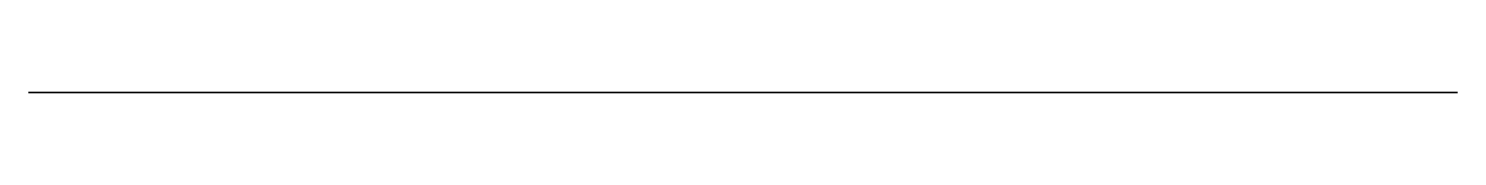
# Model space of a CAD drawing. Header units: millimetres. Extents: x 0 to 50, y 0 to 0.
import ezdxf

# ---------------------------------------------------------------- set-up
doc = ezdxf.new("R2010")
doc.units = ezdxf.units.MM
for name, color, linetype in [('BLOCK', 7, 'Continuous'), ('ISLAND', 1, 'Continuous'), ('LID', 8, 'Continuous'), ('NOTE', 2, 'Continuous')]:
    doc.layers.add(name, color=color, linetype=linetype)

msp = doc.modelspace()

# ---------------------------------------------------------------- linework, layer by layer
at = {"layer": 'BLOCK', "extrusion": (0, -1, 0)}
msp.add_lwpolyline([(0, 1.77), (50, 1.77), (50, -1.77), (0, -1.77)], close=True, dxfattribs=at)
at = {"layer": 'ISLAND', "extrusion": (0, -1, 0)}
for points in [[(4.36, 0), (2.579, -0.477), (0.799, 0), (2.579, 0.477)], [(5.919, -0.374), (5.93, -0.396), (5.941, -0.418), (5.952, -0.44), (5.963, -0.462), (5.972, -0.485), (5.978, -0.509), (5.979, -0.534), (5.975, -0.559), (5.967, -0.584), (5.955, -0.609), (5.945, -0.632), (5.937, -0.654), (5.936, -0.677), (5.942, -0.7), (5.953, -0.725), (5.967, -0.752), (5.98, -0.781), (5.989, -0.81), (5.992, -0.838), (5.986, -0.864), (5.972, -0.886), (5.952, -0.905), (5.925, -0.92), (5.897, -0.932), (5.868, -0.942), (5.841, -0.952), (5.819, -0.963), (5.802, -0.978), (5.79, -0.997), (5.782, -1.021), (5.776, -1.049), (5.77, -1.079), (5.763, -1.109), (5.752, -1.137), (5.736, -1.16), (5.716, -1.177), (5.691, -1.187), (5.663, -1.189), (5.633, -1.184), (5.603, -1.176), (5.574, -1.165), (5.548, -1.157), (5.523, -1.152), (5.5, -1.153), (5.479, -1.16), (5.458, -1.174), (5.436, -1.192), (5.414, -1.212), (5.389, -1.231), (5.363, -1.247), (5.336, -1.255), (5.31, -1.256), (5.284, -1.248), (5.261, -1.232), (5.241, -1.21), (5.222, -1.185), (5.204, -1.16), (5.184, -1.138), (5.164, -1.122), (5.141, -1.112), (5.117, -1.109), (5.091, -1.113), (5.063, -1.123), (5.035, -1.135), (5.006, -1.147), (4.978, -1.156), (4.952, -1.161), (4.928, -1.158), (4.905, -1.148), (4.885, -1.131), (4.865, -1.109), (4.847, -1.085), (4.828, -1.06), (4.809, -1.038), (4.789, -1.021), (4.766, -1.011), (4.742, -1.009), (4.715, -1.013), (4.688, -1.022), (4.659, -1.034), (4.631, -1.047), (4.603, -1.056), (4.577, -1.06), (4.553, -1.058), (4.53, -1.048), (4.51, -1.031), (4.49, -1.009), (4.472, -0.984), (4.453, -0.959), (4.434, -0.937), (4.413, -0.921), (4.391, -0.911), (4.367, -0.908), (4.34, -0.912), (4.313, -0.922), (4.284, -0.934), (4.256, -0.946), (4.228, -0.955), (4.202, -0.96), (4.178, -0.957), (4.155, -0.947), (4.135, -0.93), (4.115, -0.908), (4.097, -0.884), (4.078, -0.859), (4.059, -0.837), (4.038, -0.82), (4.016, -0.81), (3.992, -0.808), (3.965, -0.812), (3.938, -0.821), (3.909, -0.833), (3.881, -0.846), (3.853, -0.855), (3.827, -0.859), (3.803, -0.857), (3.78, -0.847), (3.759, -0.83), (3.74, -0.808), (3.722, -0.783), (3.703, -0.758), (3.684, -0.736), (3.663, -0.72), (3.641, -0.71), (3.616, -0.707), (3.59, -0.711), (3.563, -0.721), (3.534, -0.733), (3.506, -0.745), (3.478, -0.753), (3.453, -0.755), (3.429, -0.748), (3.408, -0.736), (3.387, -0.719), (3.367, -0.7), (3.347, -0.683), (3.325, -0.669), (3.303, -0.659), (3.279, -0.653), (3.255, -0.65), (3.23, -0.647), (3.206, -0.643), (3.183, -0.638), (3.159, -0.632), (5.021, -0.134)], [(3.159, 0.632), (3.183, 0.638), (3.206, 0.643), (3.23, 0.647), (3.255, 0.65), (3.279, 0.653), (3.303, 0.659), (3.325, 0.669), (3.347, 0.683), (3.367, 0.7), (3.387, 0.719), (3.408, 0.736), (3.429, 0.748), (3.453, 0.755), (3.478, 0.753), (3.506, 0.745), (3.534, 0.733), (3.563, 0.721), (3.59, 0.711), (3.616, 0.707), (3.641, 0.71), (3.663, 0.72), (3.684, 0.736), (3.703, 0.758), (3.722, 0.783), (3.74, 0.808), (3.759, 0.83), (3.78, 0.847), (3.803, 0.857), (3.827, 0.859), (3.853, 0.855), (3.881, 0.846), (3.909, 0.833), (3.938, 0.821), (3.965, 0.812), (3.992, 0.808), (4.016, 0.81), (4.038, 0.82), (4.059, 0.837), (4.078, 0.859), (4.097, 0.884), (4.115, 0.908), (4.135, 0.93), (4.155, 0.947), (4.178, 0.957), (4.202, 0.96), (4.228, 0.955), (4.256, 0.946), (4.284, 0.934), (4.313, 0.922), (4.34, 0.912), (4.367, 0.908), (4.391, 0.911), (4.413, 0.921), (4.434, 0.937), (4.453, 0.959), (4.472, 0.984), (4.49, 1.009), (4.51, 1.031), (4.53, 1.048), (4.553, 1.058), (4.577, 1.06), (4.603, 1.056), (4.631, 1.047), (4.659, 1.034), (4.688, 1.022), (4.715, 1.013), (4.742, 1.009), (4.766, 1.011), (4.789, 1.021), (4.809, 1.038), (4.828, 1.06), (4.847, 1.085), (4.865, 1.109), (4.885, 1.131), (4.905, 1.148), (4.928, 1.158), (4.952, 1.161), (4.978, 1.156), (5.006, 1.147), (5.035, 1.135), (5.063, 1.123), (5.091, 1.113), (5.117, 1.109), (5.141, 1.112), (5.164, 1.122), (5.184, 1.138), (5.204, 1.16), (5.222, 1.185), (5.241, 1.21), (5.261, 1.232), (5.284, 1.248), (5.31, 1.256), (5.336, 1.255), (5.363, 1.247), (5.389, 1.231), (5.414, 1.212), (5.436, 1.192), (5.458, 1.174), (5.479, 1.16), (5.5, 1.153), (5.523, 1.152), (5.548, 1.157), (5.574, 1.165), (5.603, 1.176), (5.633, 1.184), (5.663, 1.189), (5.691, 1.187), (5.716, 1.177), (5.736, 1.16), (5.752, 1.137), (5.763, 1.109), (5.77, 1.079), (5.776, 1.049), (5.782, 1.021), (5.79, 0.997), (5.802, 0.978), (5.819, 0.963), (5.841, 0.952), (5.868, 0.942), (5.897, 0.932), (5.925, 0.92), (5.952, 0.905), (5.972, 0.886), (5.986, 0.864), (5.992, 0.838), (5.989, 0.81), (5.98, 0.781), (5.967, 0.752), (5.953, 0.725), (5.942, 0.7), (5.936, 0.677), (5.937, 0.654), (5.945, 0.632), (5.955, 0.609), (5.967, 0.584), (5.975, 0.559), (5.979, 0.534), (5.978, 0.509), (5.972, 0.485), (5.963, 0.462), (5.952, 0.44), (5.941, 0.418), (5.93, 0.396), (5.919, 0.374), (5.021, 0.134)], [(9.08, 0), (7.299, -0.477), (5.519, 0), (7.299, 0.477)], [(10.639, -0.374), (10.65, -0.396), (10.661, -0.418), (10.672, -0.44), (10.683, -0.462), (10.692, -0.485), (10.698, -0.509), (10.699, -0.534), (10.695, -0.559), (10.687, -0.584), (10.675, -0.609), (10.665, -0.632), (10.657, -0.654), (10.656, -0.677), (10.662, -0.7), (10.673, -0.725), (10.687, -0.752), (10.7, -0.781), (10.709, -0.81), (10.712, -0.838), (10.706, -0.864), (10.692, -0.886), (10.672, -0.905), (10.645, -0.92), (10.617, -0.932), (10.588, -0.942), (10.561, -0.952), (10.539, -0.963), (10.522, -0.978), (10.51, -0.997), (10.502, -1.021), (10.496, -1.049), (10.49, -1.079), (10.483, -1.109), (10.472, -1.137), (10.456, -1.16), (10.436, -1.177), (10.411, -1.187), (10.383, -1.189), (10.353, -1.184), (10.323, -1.176), (10.294, -1.165), (10.268, -1.157), (10.243, -1.152), (10.22, -1.153), (10.199, -1.16), (10.178, -1.174), (10.156, -1.192), (10.134, -1.212), (10.109, -1.231), (10.083, -1.247), (10.056, -1.255), (10.03, -1.256), (10.004, -1.248), (9.981, -1.232), (9.961, -1.21), (9.942, -1.185), (9.924, -1.16), (9.904, -1.138), (9.884, -1.122), (9.861, -1.112), (9.837, -1.109), (9.811, -1.113), (9.783, -1.123), (9.755, -1.135), (9.726, -1.147), (9.698, -1.156), (9.672, -1.161), (9.648, -1.158), (9.625, -1.148), (9.605, -1.131), (9.585, -1.109), (9.567, -1.085), (9.548, -1.06), (9.529, -1.038), (9.509, -1.021), (9.486, -1.011), (9.462, -1.009), (9.435, -1.013), (9.408, -1.022), (9.379, -1.034), (9.351, -1.047), (9.323, -1.056), (9.297, -1.06), (9.273, -1.058), (9.25, -1.048), (9.23, -1.031), (9.21, -1.009), (9.192, -0.984), (9.173, -0.959), (9.154, -0.937), (9.133, -0.921), (9.111, -0.911), (9.087, -0.908), (9.06, -0.912), (9.033, -0.922), (9.004, -0.934), (8.976, -0.946), (8.948, -0.955), (8.922, -0.96), (8.898, -0.957), (8.875, -0.947), (8.855, -0.93), (8.835, -0.908), (8.817, -0.884), (8.798, -0.859), (8.779, -0.837), (8.758, -0.82), (8.736, -0.81), (8.712, -0.808), (8.685, -0.812), (8.658, -0.821), (8.629, -0.833), (8.601, -0.846), (8.573, -0.855), (8.547, -0.859), (8.523, -0.857), (8.5, -0.847), (8.479, -0.83), (8.46, -0.808), (8.442, -0.783), (8.423, -0.758), (8.404, -0.736), (8.383, -0.72), (8.361, -0.71), (8.336, -0.707), (8.31, -0.711), (8.283, -0.721), (8.254, -0.733), (8.226, -0.745), (8.198, -0.753), (8.173, -0.755), (8.149, -0.748), (8.128, -0.736), (8.107, -0.719), (8.087, -0.7), (8.067, -0.683), (8.045, -0.669), (8.023, -0.659), (7.999, -0.653), (7.975, -0.65), (7.95, -0.647), (7.926, -0.643), (7.903, -0.638), (7.879, -0.632), (9.741, -0.134)], [(7.879, 0.632), (7.903, 0.638), (7.926, 0.643), (7.95, 0.647), (7.975, 0.65), (7.999, 0.653), (8.023, 0.659), (8.045, 0.669), (8.067, 0.683), (8.087, 0.7), (8.107, 0.719), (8.128, 0.736), (8.149, 0.748), (8.173, 0.755), (8.198, 0.753), (8.226, 0.745), (8.254, 0.733), (8.283, 0.721), (8.31, 0.711), (8.336, 0.707), (8.361, 0.71), (8.383, 0.72), (8.404, 0.736), (8.423, 0.758), (8.442, 0.783), (8.46, 0.808), (8.479, 0.83), (8.5, 0.847), (8.523, 0.857), (8.547, 0.859), (8.573, 0.855), (8.601, 0.846), (8.629, 0.833), (8.658, 0.821), (8.685, 0.812), (8.712, 0.808), (8.736, 0.81), (8.758, 0.82), (8.779, 0.837), (8.798, 0.859), (8.817, 0.884), (8.835, 0.908), (8.855, 0.93), (8.875, 0.947), (8.898, 0.957), (8.922, 0.96), (8.948, 0.955), (8.976, 0.946), (9.004, 0.934), (9.033, 0.922), (9.06, 0.912), (9.087, 0.908), (9.111, 0.911), (9.133, 0.921), (9.154, 0.937), (9.173, 0.959), (9.192, 0.984), (9.21, 1.009), (9.23, 1.031), (9.25, 1.048), (9.273, 1.058), (9.297, 1.06), (9.323, 1.056), (9.351, 1.047), (9.379, 1.034), (9.408, 1.022), (9.435, 1.013), (9.462, 1.009), (9.486, 1.011), (9.509, 1.021), (9.529, 1.038), (9.548, 1.06), (9.567, 1.085), (9.585, 1.109), (9.605, 1.131), (9.625, 1.148), (9.648, 1.158), (9.672, 1.161), (9.698, 1.156), (9.726, 1.147), (9.755, 1.135), (9.783, 1.123), (9.811, 1.113), (9.837, 1.109), (9.861, 1.112), (9.884, 1.122), (9.904, 1.138), (9.924, 1.16), (9.942, 1.185), (9.961, 1.21), (9.981, 1.232), (10.004, 1.248), (10.03, 1.256), (10.056, 1.255), (10.083, 1.247), (10.109, 1.231), (10.134, 1.212), (10.156, 1.192), (10.178, 1.174), (10.199, 1.16), (10.22, 1.153), (10.243, 1.152), (10.268, 1.157), (10.294, 1.165), (10.323, 1.176), (10.353, 1.184), (10.383, 1.189), (10.411, 1.187), (10.436, 1.177), (10.456, 1.16), (10.472, 1.137), (10.483, 1.109), (10.49, 1.079), (10.496, 1.049), (10.502, 1.021), (10.51, 0.997), (10.522, 0.978), (10.539, 0.963), (10.561, 0.952), (10.588, 0.942), (10.617, 0.932), (10.645, 0.92), (10.672, 0.905), (10.692, 0.886), (10.706, 0.864), (10.712, 0.838), (10.709, 0.81), (10.7, 0.781), (10.687, 0.752), (10.673, 0.725), (10.662, 0.7), (10.656, 0.677), (10.657, 0.654), (10.665, 0.632), (10.675, 0.609), (10.687, 0.584), (10.695, 0.559), (10.699, 0.534), (10.698, 0.509), (10.692, 0.485), (10.683, 0.462), (10.672, 0.44), (10.661, 0.418), (10.65, 0.396), (10.639, 0.374), (9.741, 0.134)], [(13.8, 0), (12.019, -0.477), (10.239, 0), (12.019, 0.477)], [(15.359, -0.374), (15.37, -0.396), (15.381, -0.418), (15.392, -0.44), (15.403, -0.462), (15.412, -0.485), (15.418, -0.509), (15.419, -0.534), (15.415, -0.559), (15.407, -0.584), (15.395, -0.609), (15.385, -0.632), (15.377, -0.654), (15.376, -0.677), (15.382, -0.7), (15.393, -0.725), (15.407, -0.752), (15.42, -0.781), (15.429, -0.81), (15.432, -0.838), (15.426, -0.864), (15.412, -0.886), (15.392, -0.905), (15.365, -0.92), (15.337, -0.932), (15.308, -0.942), (15.281, -0.952), (15.259, -0.963), (15.242, -0.978), (15.23, -0.997), (15.222, -1.021), (15.216, -1.049), (15.21, -1.079), (15.203, -1.109), (15.192, -1.137), (15.176, -1.16), (15.156, -1.177), (15.131, -1.187), (15.103, -1.189), (15.073, -1.184), (15.043, -1.176), (15.014, -1.165), (14.988, -1.157), (14.963, -1.152), (14.94, -1.153), (14.919, -1.16), (14.898, -1.174), (14.876, -1.192), (14.854, -1.212), (14.829, -1.231), (14.803, -1.247), (14.776, -1.255), (14.75, -1.256), (14.724, -1.248), (14.701, -1.232), (14.681, -1.21), (14.662, -1.185), (14.644, -1.16), (14.624, -1.138), (14.604, -1.122), (14.581, -1.112), (14.557, -1.109), (14.531, -1.113), (14.503, -1.123), (14.475, -1.135), (14.446, -1.147), (14.418, -1.156), (14.392, -1.161), (14.368, -1.158), (14.345, -1.148), (14.325, -1.131), (14.305, -1.109), (14.287, -1.085), (14.268, -1.06), (14.249, -1.038), (14.229, -1.021), (14.206, -1.011), (14.182, -1.009), (14.155, -1.013), (14.128, -1.022), (14.099, -1.034), (14.071, -1.047), (14.043, -1.056), (14.017, -1.06), (13.993, -1.058), (13.97, -1.048), (13.95, -1.031), (13.93, -1.009), (13.912, -0.984), (13.893, -0.959), (13.874, -0.937), (13.853, -0.921), (13.831, -0.911), (13.807, -0.908), (13.78, -0.912), (13.753, -0.922), (13.724, -0.934), (13.696, -0.946), (13.668, -0.955), (13.642, -0.96), (13.618, -0.957), (13.595, -0.947), (13.575, -0.93), (13.555, -0.908), (13.537, -0.884), (13.518, -0.859), (13.499, -0.837), (13.478, -0.82), (13.456, -0.81), (13.432, -0.808), (13.405, -0.812), (13.378, -0.821), (13.349, -0.833), (13.321, -0.846), (13.293, -0.855), (13.267, -0.859), (13.243, -0.857), (13.22, -0.847), (13.199, -0.83), (13.18, -0.808), (13.162, -0.783), (13.143, -0.758), (13.124, -0.736), (13.103, -0.72), (13.081, -0.71), (13.056, -0.707), (13.03, -0.711), (13.003, -0.721), (12.974, -0.733), (12.946, -0.745), (12.918, -0.753), (12.893, -0.755), (12.869, -0.748), (12.848, -0.736), (12.827, -0.719), (12.807, -0.7), (12.787, -0.683), (12.765, -0.669), (12.743, -0.659), (12.719, -0.653), (12.695, -0.65), (12.67, -0.647), (12.646, -0.643), (12.623, -0.638), (12.599, -0.632), (14.461, -0.134)], [(12.599, 0.632), (12.623, 0.638), (12.646, 0.643), (12.67, 0.647), (12.695, 0.65), (12.719, 0.653), (12.743, 0.659), (12.765, 0.669), (12.787, 0.683), (12.807, 0.7), (12.827, 0.719), (12.848, 0.736), (12.869, 0.748), (12.893, 0.755), (12.918, 0.753), (12.946, 0.745), (12.974, 0.733), (13.003, 0.721), (13.03, 0.711), (13.056, 0.707), (13.081, 0.71), (13.103, 0.72), (13.124, 0.736), (13.143, 0.758), (13.162, 0.783), (13.18, 0.808), (13.199, 0.83), (13.22, 0.847), (13.243, 0.857), (13.267, 0.859), (13.293, 0.855), (13.321, 0.846), (13.349, 0.833), (13.378, 0.821), (13.405, 0.812), (13.432, 0.808), (13.456, 0.81), (13.478, 0.82), (13.499, 0.837), (13.518, 0.859), (13.537, 0.884), (13.555, 0.908), (13.575, 0.93), (13.595, 0.947), (13.618, 0.957), (13.642, 0.96), (13.668, 0.955), (13.696, 0.946), (13.724, 0.934), (13.753, 0.922), (13.78, 0.912), (13.807, 0.908), (13.831, 0.911), (13.853, 0.921), (13.874, 0.937), (13.893, 0.959), (13.912, 0.984), (13.93, 1.009), (13.95, 1.031), (13.97, 1.048), (13.993, 1.058), (14.017, 1.06), (14.043, 1.056), (14.071, 1.047), (14.099, 1.034), (14.128, 1.022), (14.155, 1.013), (14.182, 1.009), (14.206, 1.011), (14.229, 1.021), (14.249, 1.038), (14.268, 1.06), (14.287, 1.085), (14.305, 1.109), (14.325, 1.131), (14.345, 1.148), (14.368, 1.158), (14.392, 1.161), (14.418, 1.156), (14.446, 1.147), (14.475, 1.135), (14.503, 1.123), (14.531, 1.113), (14.557, 1.109), (14.581, 1.112), (14.604, 1.122), (14.624, 1.138), (14.644, 1.16), (14.662, 1.185), (14.681, 1.21), (14.701, 1.232), (14.724, 1.248), (14.75, 1.256), (14.776, 1.255), (14.803, 1.247), (14.829, 1.231), (14.854, 1.212), (14.876, 1.192), (14.898, 1.174), (14.919, 1.16), (14.94, 1.153), (14.963, 1.152), (14.988, 1.157), (15.014, 1.165), (15.043, 1.176), (15.073, 1.184), (15.103, 1.189), (15.131, 1.187), (15.156, 1.177), (15.176, 1.16), (15.192, 1.137), (15.203, 1.109), (15.21, 1.079), (15.216, 1.049), (15.222, 1.021), (15.23, 0.997), (15.242, 0.978), (15.259, 0.963), (15.281, 0.952), (15.308, 0.942), (15.337, 0.932), (15.365, 0.92), (15.392, 0.905), (15.412, 0.886), (15.426, 0.864), (15.432, 0.838), (15.429, 0.81), (15.42, 0.781), (15.407, 0.752), (15.393, 0.725), (15.382, 0.7), (15.376, 0.677), (15.377, 0.654), (15.385, 0.632), (15.395, 0.609), (15.407, 0.584), (15.415, 0.559), (15.419, 0.534), (15.418, 0.509), (15.412, 0.485), (15.403, 0.462), (15.392, 0.44), (15.381, 0.418), (15.37, 0.396), (15.359, 0.374), (14.461, 0.134)], [(18.52, 0), (16.739, -0.477), (14.959, 0), (16.739, 0.477)], [(20.079, -0.374), (20.09, -0.396), (20.101, -0.418), (20.112, -0.44), (20.123, -0.462), (20.132, -0.485), (20.138, -0.509), (20.139, -0.534), (20.135, -0.559), (20.127, -0.584), (20.115, -0.609), (20.105, -0.632), (20.097, -0.654), (20.096, -0.677), (20.102, -0.7), (20.113, -0.725), (20.127, -0.752), (20.14, -0.781), (20.149, -0.81), (20.152, -0.838), (20.146, -0.864), (20.132, -0.886), (20.112, -0.905), (20.085, -0.92), (20.057, -0.932), (20.028, -0.942), (20.001, -0.952), (19.979, -0.963), (19.962, -0.978), (19.95, -0.997), (19.942, -1.021), (19.936, -1.049), (19.93, -1.079), (19.923, -1.109), (19.912, -1.137), (19.896, -1.16), (19.876, -1.177), (19.851, -1.187), (19.823, -1.189), (19.793, -1.184), (19.763, -1.176), (19.734, -1.165), (19.708, -1.157), (19.683, -1.152), (19.66, -1.153), (19.639, -1.16), (19.618, -1.174), (19.596, -1.192), (19.574, -1.212), (19.549, -1.231), (19.523, -1.247), (19.496, -1.255), (19.47, -1.256), (19.444, -1.248), (19.421, -1.232), (19.401, -1.21), (19.382, -1.185), (19.364, -1.16), (19.344, -1.138), (19.324, -1.122), (19.301, -1.112), (19.277, -1.109), (19.251, -1.113), (19.223, -1.123), (19.195, -1.135), (19.166, -1.147), (19.138, -1.156), (19.112, -1.161), (19.088, -1.158), (19.065, -1.148), (19.045, -1.131), (19.025, -1.109), (19.007, -1.085), (18.988, -1.06), (18.969, -1.038), (18.949, -1.021), (18.926, -1.011), (18.902, -1.009), (18.875, -1.013), (18.848, -1.022), (18.819, -1.034), (18.791, -1.047), (18.763, -1.056), (18.737, -1.06), (18.713, -1.058), (18.69, -1.048), (18.67, -1.031), (18.65, -1.009), (18.632, -0.984), (18.613, -0.959), (18.594, -0.937), (18.573, -0.921), (18.551, -0.911), (18.527, -0.908), (18.5, -0.912), (18.473, -0.922), (18.444, -0.934), (18.416, -0.946), (18.388, -0.955), (18.362, -0.96), (18.338, -0.957), (18.315, -0.947), (18.295, -0.93), (18.275, -0.908), (18.257, -0.884), (18.238, -0.859), (18.219, -0.837), (18.198, -0.82), (18.176, -0.81), (18.152, -0.808), (18.125, -0.812), (18.098, -0.821), (18.069, -0.833), (18.041, -0.846), (18.013, -0.855), (17.987, -0.859), (17.963, -0.857), (17.94, -0.847), (17.919, -0.83), (17.9, -0.808), (17.882, -0.783), (17.863, -0.758), (17.844, -0.736), (17.823, -0.72), (17.801, -0.71), (17.776, -0.707), (17.75, -0.711), (17.723, -0.721), (17.694, -0.733), (17.666, -0.745), (17.638, -0.753), (17.613, -0.755), (17.589, -0.748), (17.568, -0.736), (17.547, -0.719), (17.527, -0.7), (17.507, -0.683), (17.485, -0.669), (17.463, -0.659), (17.439, -0.653), (17.415, -0.65), (17.39, -0.647), (17.366, -0.643), (17.343, -0.638), (17.319, -0.632), (19.181, -0.134)], [(17.319, 0.632), (17.343, 0.638), (17.366, 0.643), (17.39, 0.647), (17.415, 0.65), (17.439, 0.653), (17.463, 0.659), (17.485, 0.669), (17.507, 0.683), (17.527, 0.7), (17.547, 0.719), (17.568, 0.736), (17.589, 0.748), (17.613, 0.755), (17.638, 0.753), (17.666, 0.745), (17.694, 0.733), (17.723, 0.721), (17.75, 0.711), (17.776, 0.707), (17.801, 0.71), (17.823, 0.72), (17.844, 0.736), (17.863, 0.758), (17.882, 0.783), (17.9, 0.808), (17.919, 0.83), (17.94, 0.847), (17.963, 0.857), (17.987, 0.859), (18.013, 0.855), (18.041, 0.846), (18.069, 0.833), (18.098, 0.821), (18.125, 0.812), (18.152, 0.808), (18.176, 0.81), (18.198, 0.82), (18.219, 0.837), (18.238, 0.859), (18.257, 0.884), (18.275, 0.908), (18.295, 0.93), (18.315, 0.947), (18.338, 0.957), (18.362, 0.96), (18.388, 0.955), (18.416, 0.946), (18.444, 0.934), (18.473, 0.922), (18.5, 0.912), (18.527, 0.908), (18.551, 0.911), (18.573, 0.921), (18.594, 0.937), (18.613, 0.959), (18.632, 0.984), (18.65, 1.009), (18.67, 1.031), (18.69, 1.048), (18.713, 1.058), (18.737, 1.06), (18.763, 1.056), (18.791, 1.047), (18.819, 1.034), (18.848, 1.022), (18.875, 1.013), (18.902, 1.009), (18.926, 1.011), (18.949, 1.021), (18.969, 1.038), (18.988, 1.06), (19.007, 1.085), (19.025, 1.109), (19.045, 1.131), (19.065, 1.148), (19.088, 1.158), (19.112, 1.161), (19.138, 1.156), (19.166, 1.147), (19.195, 1.135), (19.223, 1.123), (19.251, 1.113), (19.277, 1.109), (19.301, 1.112), (19.324, 1.122), (19.344, 1.138), (19.364, 1.16), (19.382, 1.185), (19.401, 1.21), (19.421, 1.232), (19.444, 1.248), (19.47, 1.256), (19.496, 1.255), (19.523, 1.247), (19.549, 1.231), (19.574, 1.212), (19.596, 1.192), (19.618, 1.174), (19.639, 1.16), (19.66, 1.153), (19.683, 1.152), (19.708, 1.157), (19.734, 1.165), (19.763, 1.176), (19.793, 1.184), (19.823, 1.189), (19.851, 1.187), (19.876, 1.177), (19.896, 1.16), (19.912, 1.137), (19.923, 1.109), (19.93, 1.079), (19.936, 1.049), (19.942, 1.021), (19.95, 0.997), (19.962, 0.978), (19.979, 0.963), (20.001, 0.952), (20.028, 0.942), (20.057, 0.932), (20.085, 0.92), (20.112, 0.905), (20.132, 0.886), (20.146, 0.864), (20.152, 0.838), (20.149, 0.81), (20.14, 0.781), (20.127, 0.752), (20.113, 0.725), (20.102, 0.7), (20.096, 0.677), (20.097, 0.654), (20.105, 0.632), (20.115, 0.609), (20.127, 0.584), (20.135, 0.559), (20.139, 0.534), (20.138, 0.509), (20.132, 0.485), (20.123, 0.462), (20.112, 0.44), (20.101, 0.418), (20.09, 0.396), (20.079, 0.374), (19.181, 0.134)], [(23.24, 0), (21.459, -0.477), (19.679, 0), (21.459, 0.477)], [(24.799, -0.374), (24.81, -0.396), (24.821, -0.418), (24.832, -0.44), (24.843, -0.462), (24.852, -0.485), (24.858, -0.509), (24.859, -0.534), (24.855, -0.559), (24.847, -0.584), (24.835, -0.609), (24.825, -0.632), (24.817, -0.654), (24.816, -0.677), (24.822, -0.7), (24.833, -0.725), (24.847, -0.752), (24.86, -0.781), (24.869, -0.81), (24.872, -0.838), (24.866, -0.864), (24.852, -0.886), (24.832, -0.905), (24.805, -0.92), (24.777, -0.932), (24.748, -0.942), (24.721, -0.952), (24.699, -0.963), (24.682, -0.978), (24.67, -0.997), (24.662, -1.021), (24.656, -1.049), (24.65, -1.079), (24.643, -1.109), (24.632, -1.137), (24.616, -1.16), (24.596, -1.177), (24.571, -1.187), (24.543, -1.189), (24.513, -1.184), (24.483, -1.176), (24.454, -1.165), (24.428, -1.157), (24.403, -1.152), (24.38, -1.153), (24.359, -1.16), (24.338, -1.174), (24.316, -1.192), (24.294, -1.212), (24.269, -1.231), (24.243, -1.247), (24.216, -1.255), (24.19, -1.256), (24.164, -1.248), (24.141, -1.232), (24.121, -1.21), (24.102, -1.185), (24.084, -1.16), (24.064, -1.138), (24.044, -1.122), (24.021, -1.112), (23.997, -1.109), (23.971, -1.113), (23.943, -1.123), (23.915, -1.135), (23.886, -1.147), (23.858, -1.156), (23.832, -1.161), (23.808, -1.158), (23.785, -1.148), (23.765, -1.131), (23.745, -1.109), (23.727, -1.085), (23.708, -1.06), (23.689, -1.038), (23.669, -1.021), (23.646, -1.011), (23.622, -1.009), (23.595, -1.013), (23.568, -1.022), (23.539, -1.034), (23.511, -1.047), (23.483, -1.056), (23.457, -1.06), (23.433, -1.058), (23.41, -1.048), (23.39, -1.031), (23.37, -1.009), (23.352, -0.984), (23.333, -0.959), (23.314, -0.937), (23.293, -0.921), (23.271, -0.911), (23.247, -0.908), (23.22, -0.912), (23.193, -0.922), (23.164, -0.934), (23.136, -0.946), (23.108, -0.955), (23.082, -0.96), (23.058, -0.957), (23.035, -0.947), (23.015, -0.93), (22.995, -0.908), (22.977, -0.884), (22.958, -0.859), (22.939, -0.837), (22.918, -0.82), (22.896, -0.81), (22.872, -0.808), (22.845, -0.812), (22.818, -0.821), (22.789, -0.833), (22.761, -0.846), (22.733, -0.855), (22.707, -0.859), (22.683, -0.857), (22.66, -0.847), (22.639, -0.83), (22.62, -0.808), (22.602, -0.783), (22.583, -0.758), (22.564, -0.736), (22.543, -0.72), (22.521, -0.71), (22.496, -0.707), (22.47, -0.711), (22.443, -0.721), (22.414, -0.733), (22.386, -0.745), (22.358, -0.753), (22.333, -0.755), (22.309, -0.748), (22.288, -0.736), (22.267, -0.719), (22.247, -0.7), (22.227, -0.683), (22.205, -0.669), (22.183, -0.659), (22.159, -0.653), (22.135, -0.65), (22.11, -0.647), (22.086, -0.643), (22.063, -0.638), (22.039, -0.632), (23.901, -0.134)], [(22.039, 0.632), (22.063, 0.638), (22.086, 0.643), (22.11, 0.647), (22.135, 0.65), (22.159, 0.653), (22.183, 0.659), (22.205, 0.669), (22.227, 0.683), (22.247, 0.7), (22.267, 0.719), (22.288, 0.736), (22.309, 0.748), (22.333, 0.755), (22.358, 0.753), (22.386, 0.745), (22.414, 0.733), (22.443, 0.721), (22.47, 0.711), (22.496, 0.707), (22.521, 0.71), (22.543, 0.72), (22.564, 0.736), (22.583, 0.758), (22.602, 0.783), (22.62, 0.808), (22.639, 0.83), (22.66, 0.847), (22.683, 0.857), (22.707, 0.859), (22.733, 0.855), (22.761, 0.846), (22.789, 0.833), (22.818, 0.821), (22.845, 0.812), (22.872, 0.808), (22.896, 0.81), (22.918, 0.82), (22.939, 0.837), (22.958, 0.859), (22.977, 0.884), (22.995, 0.908), (23.015, 0.93), (23.035, 0.947), (23.058, 0.957), (23.082, 0.96), (23.108, 0.955), (23.136, 0.946), (23.164, 0.934), (23.193, 0.922), (23.22, 0.912), (23.247, 0.908), (23.271, 0.911), (23.293, 0.921), (23.314, 0.937), (23.333, 0.959), (23.352, 0.984), (23.37, 1.009), (23.39, 1.031), (23.41, 1.048), (23.433, 1.058), (23.457, 1.06), (23.483, 1.056), (23.511, 1.047), (23.539, 1.034), (23.568, 1.022), (23.595, 1.013), (23.622, 1.009), (23.646, 1.011), (23.669, 1.021), (23.689, 1.038), (23.708, 1.06), (23.727, 1.085), (23.745, 1.109), (23.765, 1.131), (23.785, 1.148), (23.808, 1.158), (23.832, 1.161), (23.858, 1.156), (23.886, 1.147), (23.915, 1.135), (23.943, 1.123), (23.971, 1.113), (23.997, 1.109), (24.021, 1.112), (24.044, 1.122), (24.064, 1.138), (24.084, 1.16), (24.102, 1.185), (24.121, 1.21), (24.141, 1.232), (24.164, 1.248), (24.19, 1.256), (24.216, 1.255), (24.243, 1.247), (24.269, 1.231), (24.294, 1.212), (24.316, 1.192), (24.338, 1.174), (24.359, 1.16), (24.38, 1.153), (24.403, 1.152), (24.428, 1.157), (24.454, 1.165), (24.483, 1.176), (24.513, 1.184), (24.543, 1.189), (24.571, 1.187), (24.596, 1.177), (24.616, 1.16), (24.632, 1.137), (24.643, 1.109), (24.65, 1.079), (24.656, 1.049), (24.662, 1.021), (24.67, 0.997), (24.682, 0.978), (24.699, 0.963), (24.721, 0.952), (24.748, 0.942), (24.777, 0.932), (24.805, 0.92), (24.832, 0.905), (24.852, 0.886), (24.866, 0.864), (24.872, 0.838), (24.869, 0.81), (24.86, 0.781), (24.847, 0.752), (24.833, 0.725), (24.822, 0.7), (24.816, 0.677), (24.817, 0.654), (24.825, 0.632), (24.835, 0.609), (24.847, 0.584), (24.855, 0.559), (24.859, 0.534), (24.858, 0.509), (24.852, 0.485), (24.843, 0.462), (24.832, 0.44), (24.821, 0.418), (24.81, 0.396), (24.799, 0.374), (23.901, 0.134)], [(27.96, 0), (26.179, -0.477), (24.399, 0), (26.179, 0.477)], [(29.519, -0.374), (29.53, -0.396), (29.541, -0.418), (29.552, -0.44), (29.563, -0.462), (29.572, -0.485), (29.578, -0.509), (29.579, -0.534), (29.575, -0.559), (29.567, -0.584), (29.555, -0.609), (29.545, -0.632), (29.537, -0.654), (29.536, -0.677), (29.542, -0.7), (29.553, -0.725), (29.567, -0.752), (29.58, -0.781), (29.589, -0.81), (29.592, -0.838), (29.586, -0.864), (29.572, -0.886), (29.552, -0.905), (29.525, -0.92), (29.497, -0.932), (29.468, -0.942), (29.441, -0.952), (29.419, -0.963), (29.402, -0.978), (29.39, -0.997), (29.382, -1.021), (29.376, -1.049), (29.37, -1.079), (29.363, -1.109), (29.352, -1.137), (29.336, -1.16), (29.316, -1.177), (29.291, -1.187), (29.263, -1.189), (29.233, -1.184), (29.203, -1.176), (29.174, -1.165), (29.148, -1.157), (29.123, -1.152), (29.1, -1.153), (29.079, -1.16), (29.058, -1.174), (29.036, -1.192), (29.014, -1.212), (28.989, -1.231), (28.963, -1.247), (28.936, -1.255), (28.91, -1.256), (28.884, -1.248), (28.861, -1.232), (28.841, -1.21), (28.822, -1.185), (28.804, -1.16), (28.784, -1.138), (28.764, -1.122), (28.741, -1.112), (28.717, -1.109), (28.691, -1.113), (28.663, -1.123), (28.635, -1.135), (28.606, -1.147), (28.578, -1.156), (28.552, -1.161), (28.528, -1.158), (28.505, -1.148), (28.485, -1.131), (28.465, -1.109), (28.447, -1.085), (28.428, -1.06), (28.409, -1.038), (28.389, -1.021), (28.366, -1.011), (28.342, -1.009), (28.315, -1.013), (28.288, -1.022), (28.259, -1.034), (28.231, -1.047), (28.203, -1.056), (28.177, -1.06), (28.153, -1.058), (28.13, -1.048), (28.11, -1.031), (28.09, -1.009), (28.072, -0.984), (28.053, -0.959), (28.034, -0.937), (28.013, -0.921), (27.991, -0.911), (27.967, -0.908), (27.94, -0.912), (27.913, -0.922), (27.884, -0.934), (27.856, -0.946), (27.828, -0.955), (27.802, -0.96), (27.778, -0.957), (27.755, -0.947), (27.735, -0.93), (27.715, -0.908), (27.697, -0.884), (27.678, -0.859), (27.659, -0.837), (27.638, -0.82), (27.616, -0.81), (27.592, -0.808), (27.565, -0.812), (27.538, -0.821), (27.509, -0.833), (27.481, -0.846), (27.453, -0.855), (27.427, -0.859), (27.403, -0.857), (27.38, -0.847), (27.359, -0.83), (27.34, -0.808), (27.322, -0.783), (27.303, -0.758), (27.284, -0.736), (27.263, -0.72), (27.241, -0.71), (27.216, -0.707), (27.19, -0.711), (27.163, -0.721), (27.134, -0.733), (27.106, -0.745), (27.078, -0.753), (27.053, -0.755), (27.029, -0.748), (27.008, -0.736), (26.987, -0.719), (26.967, -0.7), (26.947, -0.683), (26.925, -0.669), (26.903, -0.659), (26.879, -0.653), (26.855, -0.65), (26.83, -0.647), (26.806, -0.643), (26.783, -0.638), (26.759, -0.632), (28.621, -0.134)], [(26.759, 0.632), (26.783, 0.638), (26.806, 0.643), (26.83, 0.647), (26.855, 0.65), (26.879, 0.653), (26.903, 0.659), (26.925, 0.669), (26.947, 0.683), (26.967, 0.7), (26.987, 0.719), (27.008, 0.736), (27.029, 0.748), (27.053, 0.755), (27.078, 0.753), (27.106, 0.745), (27.134, 0.733), (27.163, 0.721), (27.19, 0.711), (27.216, 0.707), (27.241, 0.71), (27.263, 0.72), (27.284, 0.736), (27.303, 0.758), (27.322, 0.783), (27.34, 0.808), (27.359, 0.83), (27.38, 0.847), (27.403, 0.857), (27.427, 0.859), (27.453, 0.855), (27.481, 0.846), (27.509, 0.833), (27.538, 0.821), (27.565, 0.812), (27.592, 0.808), (27.616, 0.81), (27.638, 0.82), (27.659, 0.837), (27.678, 0.859), (27.697, 0.884), (27.715, 0.908), (27.735, 0.93), (27.755, 0.947), (27.778, 0.957), (27.802, 0.96), (27.828, 0.955), (27.856, 0.946), (27.884, 0.934), (27.913, 0.922), (27.94, 0.912), (27.967, 0.908), (27.991, 0.911), (28.013, 0.921), (28.034, 0.937), (28.053, 0.959), (28.072, 0.984), (28.09, 1.009), (28.11, 1.031), (28.13, 1.048), (28.153, 1.058), (28.177, 1.06), (28.203, 1.056), (28.231, 1.047), (28.259, 1.034), (28.288, 1.022), (28.315, 1.013), (28.342, 1.009), (28.366, 1.011), (28.389, 1.021), (28.409, 1.038), (28.428, 1.06), (28.447, 1.085), (28.465, 1.109), (28.485, 1.131), (28.505, 1.148), (28.528, 1.158), (28.552, 1.161), (28.578, 1.156), (28.606, 1.147), (28.635, 1.135), (28.663, 1.123), (28.691, 1.113), (28.717, 1.109), (28.741, 1.112), (28.764, 1.122), (28.784, 1.138), (28.804, 1.16), (28.822, 1.185), (28.841, 1.21), (28.861, 1.232), (28.884, 1.248), (28.91, 1.256), (28.936, 1.255), (28.963, 1.247), (28.989, 1.231), (29.014, 1.212), (29.036, 1.192), (29.058, 1.174), (29.079, 1.16), (29.1, 1.153), (29.123, 1.152), (29.148, 1.157), (29.174, 1.165), (29.203, 1.176), (29.233, 1.184), (29.263, 1.189), (29.291, 1.187), (29.316, 1.177), (29.336, 1.16), (29.352, 1.137), (29.363, 1.109), (29.37, 1.079), (29.376, 1.049), (29.382, 1.021), (29.39, 0.997), (29.402, 0.978), (29.419, 0.963), (29.441, 0.952), (29.468, 0.942), (29.497, 0.932), (29.525, 0.92), (29.552, 0.905), (29.572, 0.886), (29.586, 0.864), (29.592, 0.838), (29.589, 0.81), (29.58, 0.781), (29.567, 0.752), (29.553, 0.725), (29.542, 0.7), (29.536, 0.677), (29.537, 0.654), (29.545, 0.632), (29.555, 0.609), (29.567, 0.584), (29.575, 0.559), (29.579, 0.534), (29.578, 0.509), (29.572, 0.485), (29.563, 0.462), (29.552, 0.44), (29.541, 0.418), (29.53, 0.396), (29.519, 0.374), (28.621, 0.134)], [(32.68, 0), (30.899, -0.477), (29.119, 0), (30.899, 0.477)], [(34.239, -0.374), (34.25, -0.396), (34.261, -0.418), (34.272, -0.44), (34.283, -0.462), (34.292, -0.485), (34.298, -0.509), (34.299, -0.534), (34.295, -0.559), (34.287, -0.584), (34.275, -0.609), (34.265, -0.632), (34.257, -0.654), (34.256, -0.677), (34.262, -0.7), (34.273, -0.725), (34.287, -0.752), (34.3, -0.781), (34.309, -0.81), (34.312, -0.838), (34.306, -0.864), (34.292, -0.886), (34.272, -0.905), (34.245, -0.92), (34.217, -0.932), (34.188, -0.942), (34.161, -0.952), (34.139, -0.963), (34.122, -0.978), (34.11, -0.997), (34.102, -1.021), (34.096, -1.049), (34.09, -1.079), (34.083, -1.109), (34.072, -1.137), (34.056, -1.16), (34.036, -1.177), (34.011, -1.187), (33.983, -1.189), (33.953, -1.184), (33.923, -1.176), (33.894, -1.165), (33.868, -1.157), (33.843, -1.152), (33.82, -1.153), (33.799, -1.16), (33.778, -1.174), (33.756, -1.192), (33.734, -1.212), (33.709, -1.231), (33.683, -1.247), (33.656, -1.255), (33.63, -1.256), (33.604, -1.248), (33.581, -1.232), (33.561, -1.21), (33.542, -1.185), (33.524, -1.16), (33.504, -1.138), (33.484, -1.122), (33.461, -1.112), (33.437, -1.109), (33.411, -1.113), (33.383, -1.123), (33.355, -1.135), (33.326, -1.147), (33.298, -1.156), (33.272, -1.161), (33.248, -1.158), (33.225, -1.148), (33.205, -1.131), (33.185, -1.109), (33.167, -1.085), (33.148, -1.06), (33.129, -1.038), (33.109, -1.021), (33.086, -1.011), (33.062, -1.009), (33.035, -1.013), (33.008, -1.022), (32.979, -1.034), (32.951, -1.047), (32.923, -1.056), (32.897, -1.06), (32.873, -1.058), (32.85, -1.048), (32.83, -1.031), (32.81, -1.009), (32.792, -0.984), (32.773, -0.959), (32.754, -0.937), (32.733, -0.921), (32.711, -0.911), (32.687, -0.908), (32.66, -0.912), (32.633, -0.922), (32.604, -0.934), (32.576, -0.946), (32.548, -0.955), (32.522, -0.96), (32.498, -0.957), (32.475, -0.947), (32.455, -0.93), (32.435, -0.908), (32.417, -0.884), (32.398, -0.859), (32.379, -0.837), (32.358, -0.82), (32.336, -0.81), (32.312, -0.808), (32.285, -0.812), (32.258, -0.821), (32.229, -0.833), (32.201, -0.846), (32.173, -0.855), (32.147, -0.859), (32.123, -0.857), (32.1, -0.847), (32.079, -0.83), (32.06, -0.808), (32.042, -0.783), (32.023, -0.758), (32.004, -0.736), (31.983, -0.72), (31.961, -0.71), (31.936, -0.707), (31.91, -0.711), (31.883, -0.721), (31.854, -0.733), (31.826, -0.745), (31.798, -0.753), (31.773, -0.755), (31.749, -0.748), (31.728, -0.736), (31.707, -0.719), (31.687, -0.7), (31.667, -0.683), (31.645, -0.669), (31.623, -0.659), (31.599, -0.653), (31.575, -0.65), (31.55, -0.647), (31.526, -0.643), (31.503, -0.638), (31.479, -0.632), (33.341, -0.134)], [(31.479, 0.632), (31.503, 0.638), (31.526, 0.643), (31.55, 0.647), (31.575, 0.65), (31.599, 0.653), (31.623, 0.659), (31.645, 0.669), (31.667, 0.683), (31.687, 0.7), (31.707, 0.719), (31.728, 0.736), (31.749, 0.748), (31.773, 0.755), (31.798, 0.753), (31.826, 0.745), (31.854, 0.733), (31.883, 0.721), (31.91, 0.711), (31.936, 0.707), (31.961, 0.71), (31.983, 0.72), (32.004, 0.736), (32.023, 0.758), (32.042, 0.783), (32.06, 0.808), (32.079, 0.83), (32.1, 0.847), (32.123, 0.857), (32.147, 0.859), (32.173, 0.855), (32.201, 0.846), (32.229, 0.833), (32.258, 0.821), (32.285, 0.812), (32.312, 0.808), (32.336, 0.81), (32.358, 0.82), (32.379, 0.837), (32.398, 0.859), (32.417, 0.884), (32.435, 0.908), (32.455, 0.93), (32.475, 0.947), (32.498, 0.957), (32.522, 0.96), (32.548, 0.955), (32.576, 0.946), (32.604, 0.934), (32.633, 0.922), (32.66, 0.912), (32.687, 0.908), (32.711, 0.911), (32.733, 0.921), (32.754, 0.937), (32.773, 0.959), (32.792, 0.984), (32.81, 1.009), (32.83, 1.031), (32.85, 1.048), (32.873, 1.058), (32.897, 1.06), (32.923, 1.056), (32.951, 1.047), (32.979, 1.034), (33.008, 1.022), (33.035, 1.013), (33.062, 1.009), (33.086, 1.011), (33.109, 1.021), (33.129, 1.038), (33.148, 1.06), (33.167, 1.085), (33.185, 1.109), (33.205, 1.131), (33.225, 1.148), (33.248, 1.158), (33.272, 1.161), (33.298, 1.156), (33.326, 1.147), (33.355, 1.135), (33.383, 1.123), (33.411, 1.113), (33.437, 1.109), (33.461, 1.112), (33.484, 1.122), (33.504, 1.138), (33.524, 1.16), (33.542, 1.185), (33.561, 1.21), (33.581, 1.232), (33.604, 1.248), (33.63, 1.256), (33.656, 1.255), (33.683, 1.247), (33.709, 1.231), (33.734, 1.212), (33.756, 1.192), (33.778, 1.174), (33.799, 1.16), (33.82, 1.153), (33.843, 1.152), (33.868, 1.157), (33.894, 1.165), (33.923, 1.176), (33.953, 1.184), (33.983, 1.189), (34.011, 1.187), (34.036, 1.177), (34.056, 1.16), (34.072, 1.137), (34.083, 1.109), (34.09, 1.079), (34.096, 1.049), (34.102, 1.021), (34.11, 0.997), (34.122, 0.978), (34.139, 0.963), (34.161, 0.952), (34.188, 0.942), (34.217, 0.932), (34.245, 0.92), (34.272, 0.905), (34.292, 0.886), (34.306, 0.864), (34.312, 0.838), (34.309, 0.81), (34.3, 0.781), (34.287, 0.752), (34.273, 0.725), (34.262, 0.7), (34.256, 0.677), (34.257, 0.654), (34.265, 0.632), (34.275, 0.609), (34.287, 0.584), (34.295, 0.559), (34.299, 0.534), (34.298, 0.509), (34.292, 0.485), (34.283, 0.462), (34.272, 0.44), (34.261, 0.418), (34.25, 0.396), (34.239, 0.374), (33.341, 0.134)], [(37.4, 0), (35.619, -0.477), (33.839, 0), (35.619, 0.477)], [(38.959, -0.374), (38.97, -0.396), (38.981, -0.418), (38.992, -0.44), (39.003, -0.462), (39.012, -0.485), (39.018, -0.509), (39.019, -0.534), (39.015, -0.559), (39.007, -0.584), (38.995, -0.609), (38.985, -0.632), (38.977, -0.654), (38.976, -0.677), (38.982, -0.7), (38.993, -0.725), (39.007, -0.752), (39.02, -0.781), (39.029, -0.81), (39.032, -0.838), (39.026, -0.864), (39.012, -0.886), (38.992, -0.905), (38.965, -0.92), (38.937, -0.932), (38.908, -0.942), (38.881, -0.952), (38.859, -0.963), (38.842, -0.978), (38.83, -0.997), (38.822, -1.021), (38.816, -1.049), (38.81, -1.079), (38.803, -1.109), (38.792, -1.137), (38.776, -1.16), (38.756, -1.177), (38.731, -1.187), (38.703, -1.189), (38.673, -1.184), (38.643, -1.176), (38.614, -1.165), (38.588, -1.157), (38.563, -1.152), (38.54, -1.153), (38.519, -1.16), (38.498, -1.174), (38.476, -1.192), (38.454, -1.212), (38.429, -1.231), (38.403, -1.247), (38.376, -1.255), (38.35, -1.256), (38.324, -1.248), (38.301, -1.232), (38.281, -1.21), (38.262, -1.185), (38.244, -1.16), (38.224, -1.138), (38.204, -1.122), (38.181, -1.112), (38.157, -1.109), (38.131, -1.113), (38.103, -1.123), (38.075, -1.135), (38.046, -1.147), (38.018, -1.156), (37.992, -1.161), (37.968, -1.158), (37.945, -1.148), (37.925, -1.131), (37.905, -1.109), (37.887, -1.085), (37.868, -1.06), (37.849, -1.038), (37.829, -1.021), (37.806, -1.011), (37.782, -1.009), (37.755, -1.013), (37.728, -1.022), (37.699, -1.034), (37.671, -1.047), (37.643, -1.056), (37.617, -1.06), (37.593, -1.058), (37.57, -1.048), (37.55, -1.031), (37.53, -1.009), (37.512, -0.984), (37.493, -0.959), (37.474, -0.937), (37.453, -0.921), (37.431, -0.911), (37.407, -0.908), (37.38, -0.912), (37.353, -0.922), (37.324, -0.934), (37.296, -0.946), (37.268, -0.955), (37.242, -0.96), (37.218, -0.957), (37.195, -0.947), (37.175, -0.93), (37.155, -0.908), (37.137, -0.884), (37.118, -0.859), (37.099, -0.837), (37.078, -0.82), (37.056, -0.81), (37.032, -0.808), (37.005, -0.812), (36.978, -0.821), (36.949, -0.833), (36.921, -0.846), (36.893, -0.855), (36.867, -0.859), (36.843, -0.857), (36.82, -0.847), (36.799, -0.83), (36.78, -0.808), (36.762, -0.783), (36.743, -0.758), (36.724, -0.736), (36.703, -0.72), (36.681, -0.71), (36.656, -0.707), (36.63, -0.711), (36.603, -0.721), (36.574, -0.733), (36.546, -0.745), (36.518, -0.753), (36.493, -0.755), (36.469, -0.748), (36.448, -0.736), (36.427, -0.719), (36.407, -0.7), (36.387, -0.683), (36.365, -0.669), (36.343, -0.659), (36.319, -0.653), (36.295, -0.65), (36.27, -0.647), (36.246, -0.643), (36.223, -0.638), (36.199, -0.632), (38.061, -0.134)], [(36.199, 0.632), (36.223, 0.638), (36.246, 0.643), (36.27, 0.647), (36.295, 0.65), (36.319, 0.653), (36.343, 0.659), (36.365, 0.669), (36.387, 0.683), (36.407, 0.7), (36.427, 0.719), (36.448, 0.736), (36.469, 0.748), (36.493, 0.755), (36.518, 0.753), (36.546, 0.745), (36.574, 0.733), (36.603, 0.721), (36.63, 0.711), (36.656, 0.707), (36.681, 0.71), (36.703, 0.72), (36.724, 0.736), (36.743, 0.758), (36.762, 0.783), (36.78, 0.808), (36.799, 0.83), (36.82, 0.847), (36.843, 0.857), (36.867, 0.859), (36.893, 0.855), (36.921, 0.846), (36.949, 0.833), (36.978, 0.821), (37.005, 0.812), (37.032, 0.808), (37.056, 0.81), (37.078, 0.82), (37.099, 0.837), (37.118, 0.859), (37.137, 0.884), (37.155, 0.908), (37.175, 0.93), (37.195, 0.947), (37.218, 0.957), (37.242, 0.96), (37.268, 0.955), (37.296, 0.946), (37.324, 0.934), (37.353, 0.922), (37.38, 0.912), (37.407, 0.908), (37.431, 0.911), (37.453, 0.921), (37.474, 0.937), (37.493, 0.959), (37.512, 0.984), (37.53, 1.009), (37.55, 1.031), (37.57, 1.048), (37.593, 1.058), (37.617, 1.06), (37.643, 1.056), (37.671, 1.047), (37.699, 1.034), (37.728, 1.022), (37.755, 1.013), (37.782, 1.009), (37.806, 1.011), (37.829, 1.021), (37.849, 1.038), (37.868, 1.06), (37.887, 1.085), (37.905, 1.109), (37.925, 1.131), (37.945, 1.148), (37.968, 1.158), (37.992, 1.161), (38.018, 1.156), (38.046, 1.147), (38.075, 1.135), (38.103, 1.123), (38.131, 1.113), (38.157, 1.109), (38.181, 1.112), (38.204, 1.122), (38.224, 1.138), (38.244, 1.16), (38.262, 1.185), (38.281, 1.21), (38.301, 1.232), (38.324, 1.248), (38.35, 1.256), (38.376, 1.255), (38.403, 1.247), (38.429, 1.231), (38.454, 1.212), (38.476, 1.192), (38.498, 1.174), (38.519, 1.16), (38.54, 1.153), (38.563, 1.152), (38.588, 1.157), (38.614, 1.165), (38.643, 1.176), (38.673, 1.184), (38.703, 1.189), (38.731, 1.187), (38.756, 1.177), (38.776, 1.16), (38.792, 1.137), (38.803, 1.109), (38.81, 1.079), (38.816, 1.049), (38.822, 1.021), (38.83, 0.997), (38.842, 0.978), (38.859, 0.963), (38.881, 0.952), (38.908, 0.942), (38.937, 0.932), (38.965, 0.92), (38.992, 0.905), (39.012, 0.886), (39.026, 0.864), (39.032, 0.838), (39.029, 0.81), (39.02, 0.781), (39.007, 0.752), (38.993, 0.725), (38.982, 0.7), (38.976, 0.677), (38.977, 0.654), (38.985, 0.632), (38.995, 0.609), (39.007, 0.584), (39.015, 0.559), (39.019, 0.534), (39.018, 0.509), (39.012, 0.485), (39.003, 0.462), (38.992, 0.44), (38.981, 0.418), (38.97, 0.396), (38.959, 0.374), (38.061, 0.134)], [(42.12, 0), (40.339, -0.477), (38.559, 0), (40.339, 0.477)], [(43.679, -0.374), (43.69, -0.396), (43.701, -0.418), (43.712, -0.44), (43.723, -0.462), (43.732, -0.485), (43.738, -0.509), (43.739, -0.534), (43.735, -0.559), (43.727, -0.584), (43.715, -0.609), (43.705, -0.632), (43.697, -0.654), (43.696, -0.677), (43.702, -0.7), (43.713, -0.725), (43.727, -0.752), (43.74, -0.781), (43.749, -0.81), (43.752, -0.838), (43.746, -0.864), (43.732, -0.886), (43.712, -0.905), (43.685, -0.92), (43.657, -0.932), (43.628, -0.942), (43.601, -0.952), (43.579, -0.963), (43.562, -0.978), (43.55, -0.997), (43.542, -1.021), (43.536, -1.049), (43.53, -1.079), (43.523, -1.109), (43.512, -1.137), (43.496, -1.16), (43.476, -1.177), (43.451, -1.187), (43.423, -1.189), (43.393, -1.184), (43.363, -1.176), (43.334, -1.165), (43.308, -1.157), (43.283, -1.152), (43.26, -1.153), (43.239, -1.16), (43.218, -1.174), (43.196, -1.192), (43.174, -1.212), (43.149, -1.231), (43.123, -1.247), (43.096, -1.255), (43.07, -1.256), (43.044, -1.248), (43.021, -1.232), (43.001, -1.21), (42.982, -1.185), (42.964, -1.16), (42.944, -1.138), (42.924, -1.122), (42.901, -1.112), (42.877, -1.109), (42.851, -1.113), (42.823, -1.123), (42.795, -1.135), (42.766, -1.147), (42.738, -1.156), (42.712, -1.161), (42.688, -1.158), (42.665, -1.148), (42.645, -1.131), (42.625, -1.109), (42.607, -1.085), (42.588, -1.06), (42.569, -1.038), (42.549, -1.021), (42.526, -1.011), (42.502, -1.009), (42.475, -1.013), (42.448, -1.022), (42.419, -1.034), (42.391, -1.047), (42.363, -1.056), (42.337, -1.06), (42.313, -1.058), (42.29, -1.048), (42.27, -1.031), (42.25, -1.009), (42.232, -0.984), (42.213, -0.959), (42.194, -0.937), (42.173, -0.921), (42.151, -0.911), (42.127, -0.908), (42.1, -0.912), (42.073, -0.922), (42.044, -0.934), (42.016, -0.946), (41.988, -0.955), (41.962, -0.96), (41.938, -0.957), (41.915, -0.947), (41.895, -0.93), (41.875, -0.908), (41.857, -0.884), (41.838, -0.859), (41.819, -0.837), (41.798, -0.82), (41.776, -0.81), (41.752, -0.808), (41.725, -0.812), (41.698, -0.821), (41.669, -0.833), (41.641, -0.846), (41.613, -0.855), (41.587, -0.859), (41.563, -0.857), (41.54, -0.847), (41.519, -0.83), (41.5, -0.808), (41.482, -0.783), (41.463, -0.758), (41.444, -0.736), (41.423, -0.72), (41.401, -0.71), (41.376, -0.707), (41.35, -0.711), (41.323, -0.721), (41.294, -0.733), (41.266, -0.745), (41.238, -0.753), (41.213, -0.755), (41.189, -0.748), (41.168, -0.736), (41.147, -0.719), (41.127, -0.7), (41.107, -0.683), (41.085, -0.669), (41.063, -0.659), (41.039, -0.653), (41.015, -0.65), (40.99, -0.647), (40.966, -0.643), (40.943, -0.638), (40.919, -0.632), (42.781, -0.134)], [(40.919, 0.632), (40.943, 0.638), (40.966, 0.643), (40.99, 0.647), (41.015, 0.65), (41.039, 0.653), (41.063, 0.659), (41.085, 0.669), (41.107, 0.683), (41.127, 0.7), (41.147, 0.719), (41.168, 0.736), (41.189, 0.748), (41.213, 0.755), (41.238, 0.753), (41.266, 0.745), (41.294, 0.733), (41.323, 0.721), (41.35, 0.711), (41.376, 0.707), (41.401, 0.71), (41.423, 0.72), (41.444, 0.736), (41.463, 0.758), (41.482, 0.783), (41.5, 0.808), (41.519, 0.83), (41.54, 0.847), (41.563, 0.857), (41.587, 0.859), (41.613, 0.855), (41.641, 0.846), (41.669, 0.833), (41.698, 0.821), (41.725, 0.812), (41.752, 0.808), (41.776, 0.81), (41.798, 0.82), (41.819, 0.837), (41.838, 0.859), (41.857, 0.884), (41.875, 0.908), (41.895, 0.93), (41.915, 0.947), (41.938, 0.957), (41.962, 0.96), (41.988, 0.955), (42.016, 0.946), (42.044, 0.934), (42.073, 0.922), (42.1, 0.912), (42.127, 0.908), (42.151, 0.911), (42.173, 0.921), (42.194, 0.937), (42.213, 0.959), (42.232, 0.984), (42.25, 1.009), (42.27, 1.031), (42.29, 1.048), (42.313, 1.058), (42.337, 1.06), (42.363, 1.056), (42.391, 1.047), (42.419, 1.034), (42.448, 1.022), (42.475, 1.013), (42.502, 1.009), (42.526, 1.011), (42.549, 1.021), (42.569, 1.038), (42.588, 1.06), (42.607, 1.085), (42.625, 1.109), (42.645, 1.131), (42.665, 1.148), (42.688, 1.158), (42.712, 1.161), (42.738, 1.156), (42.766, 1.147), (42.795, 1.135), (42.823, 1.123), (42.851, 1.113), (42.877, 1.109), (42.901, 1.112), (42.924, 1.122), (42.944, 1.138), (42.964, 1.16), (42.982, 1.185), (43.001, 1.21), (43.021, 1.232), (43.044, 1.248), (43.07, 1.256), (43.096, 1.255), (43.123, 1.247), (43.149, 1.231), (43.174, 1.212), (43.196, 1.192), (43.218, 1.174), (43.239, 1.16), (43.26, 1.153), (43.283, 1.152), (43.308, 1.157), (43.334, 1.165), (43.363, 1.176), (43.393, 1.184), (43.423, 1.189), (43.451, 1.187), (43.476, 1.177), (43.496, 1.16), (43.512, 1.137), (43.523, 1.109), (43.53, 1.079), (43.536, 1.049), (43.542, 1.021), (43.55, 0.997), (43.562, 0.978), (43.579, 0.963), (43.601, 0.952), (43.628, 0.942), (43.657, 0.932), (43.685, 0.92), (43.712, 0.905), (43.732, 0.886), (43.746, 0.864), (43.752, 0.838), (43.749, 0.81), (43.74, 0.781), (43.727, 0.752), (43.713, 0.725), (43.702, 0.7), (43.696, 0.677), (43.697, 0.654), (43.705, 0.632), (43.715, 0.609), (43.727, 0.584), (43.735, 0.559), (43.739, 0.534), (43.738, 0.509), (43.732, 0.485), (43.723, 0.462), (43.712, 0.44), (43.701, 0.418), (43.69, 0.396), (43.679, 0.374), (42.781, 0.134)], [(46.84, 0), (45.059, -0.477), (43.279, 0), (45.059, 0.477)], [(48.399, -0.374), (48.41, -0.396), (48.421, -0.418), (48.432, -0.44), (48.443, -0.462), (48.452, -0.485), (48.458, -0.509), (48.459, -0.534), (48.455, -0.559), (48.447, -0.584), (48.435, -0.609), (48.425, -0.632), (48.417, -0.654), (48.416, -0.677), (48.422, -0.7), (48.433, -0.725), (48.447, -0.752), (48.46, -0.781), (48.469, -0.81), (48.472, -0.838), (48.466, -0.864), (48.452, -0.886), (48.432, -0.905), (48.405, -0.92), (48.377, -0.932), (48.348, -0.942), (48.321, -0.952), (48.299, -0.963), (48.282, -0.978), (48.27, -0.997), (48.262, -1.021), (48.256, -1.049), (48.25, -1.079), (48.243, -1.109), (48.232, -1.137), (48.216, -1.16), (48.196, -1.177), (48.171, -1.187), (48.143, -1.189), (48.113, -1.184), (48.083, -1.176), (48.054, -1.165), (48.028, -1.157), (48.003, -1.152), (47.98, -1.153), (47.959, -1.16), (47.938, -1.174), (47.916, -1.192), (47.894, -1.212), (47.869, -1.231), (47.843, -1.247), (47.816, -1.255), (47.79, -1.256), (47.764, -1.248), (47.741, -1.232), (47.721, -1.21), (47.702, -1.185), (47.684, -1.16), (47.664, -1.138), (47.644, -1.122), (47.621, -1.112), (47.597, -1.109), (47.571, -1.113), (47.543, -1.123), (47.515, -1.135), (47.486, -1.147), (47.458, -1.156), (47.432, -1.161), (47.408, -1.158), (47.385, -1.148), (47.365, -1.131), (47.345, -1.109), (47.327, -1.085), (47.308, -1.06), (47.289, -1.038), (47.269, -1.021), (47.246, -1.011), (47.222, -1.009), (47.195, -1.013), (47.168, -1.022), (47.139, -1.034), (47.111, -1.047), (47.083, -1.056), (47.057, -1.06), (47.033, -1.058), (47.01, -1.048), (46.99, -1.031), (46.97, -1.009), (46.952, -0.984), (46.933, -0.959), (46.914, -0.937), (46.893, -0.921), (46.871, -0.911), (46.847, -0.908), (46.82, -0.912), (46.793, -0.922), (46.764, -0.934), (46.736, -0.946), (46.708, -0.955), (46.682, -0.96), (46.658, -0.957), (46.635, -0.947), (46.615, -0.93), (46.595, -0.908), (46.577, -0.884), (46.558, -0.859), (46.539, -0.837), (46.518, -0.82), (46.496, -0.81), (46.472, -0.808), (46.445, -0.812), (46.418, -0.821), (46.389, -0.833), (46.361, -0.846), (46.333, -0.855), (46.307, -0.859), (46.283, -0.857), (46.26, -0.847), (46.239, -0.83), (46.22, -0.808), (46.202, -0.783), (46.183, -0.758), (46.164, -0.736), (46.143, -0.72), (46.121, -0.71), (46.096, -0.707), (46.07, -0.711), (46.043, -0.721), (46.014, -0.733), (45.986, -0.745), (45.958, -0.753), (45.933, -0.755), (45.909, -0.748), (45.888, -0.736), (45.867, -0.719), (45.847, -0.7), (45.827, -0.683), (45.805, -0.669), (45.783, -0.659), (45.759, -0.653), (45.735, -0.65), (45.71, -0.647), (45.686, -0.643), (45.663, -0.638), (45.639, -0.632), (47.501, -0.134)], [(45.639, 0.632), (45.663, 0.638), (45.686, 0.643), (45.71, 0.647), (45.735, 0.65), (45.759, 0.653), (45.783, 0.659), (45.805, 0.669), (45.827, 0.683), (45.847, 0.7), (45.867, 0.719), (45.888, 0.736), (45.909, 0.748), (45.933, 0.755), (45.958, 0.753), (45.986, 0.745), (46.014, 0.733), (46.043, 0.721), (46.07, 0.711), (46.096, 0.707), (46.121, 0.71), (46.143, 0.72), (46.164, 0.736), (46.183, 0.758), (46.202, 0.783), (46.22, 0.808), (46.239, 0.83), (46.26, 0.847), (46.283, 0.857), (46.307, 0.859), (46.333, 0.855), (46.361, 0.846), (46.389, 0.833), (46.418, 0.821), (46.445, 0.812), (46.472, 0.808), (46.496, 0.81), (46.518, 0.82), (46.539, 0.837), (46.558, 0.859), (46.577, 0.884), (46.595, 0.908), (46.615, 0.93), (46.635, 0.947), (46.658, 0.957), (46.682, 0.96), (46.708, 0.955), (46.736, 0.946), (46.764, 0.934), (46.793, 0.922), (46.82, 0.912), (46.847, 0.908), (46.871, 0.911), (46.893, 0.921), (46.914, 0.937), (46.933, 0.959), (46.952, 0.984), (46.97, 1.009), (46.99, 1.031), (47.01, 1.048), (47.033, 1.058), (47.057, 1.06), (47.083, 1.056), (47.111, 1.047), (47.139, 1.034), (47.168, 1.022), (47.195, 1.013), (47.222, 1.009), (47.246, 1.011), (47.269, 1.021), (47.289, 1.038), (47.308, 1.06), (47.327, 1.085), (47.345, 1.109), (47.365, 1.131), (47.385, 1.148), (47.408, 1.158), (47.432, 1.161), (47.458, 1.156), (47.486, 1.147), (47.515, 1.135), (47.543, 1.123), (47.571, 1.113), (47.597, 1.109), (47.621, 1.112), (47.644, 1.122), (47.664, 1.138), (47.684, 1.16), (47.702, 1.185), (47.721, 1.21), (47.741, 1.232), (47.764, 1.248), (47.79, 1.256), (47.816, 1.255), (47.843, 1.247), (47.869, 1.231), (47.894, 1.212), (47.916, 1.192), (47.938, 1.174), (47.959, 1.16), (47.98, 1.153), (48.003, 1.152), (48.028, 1.157), (48.054, 1.165), (48.083, 1.176), (48.113, 1.184), (48.143, 1.189), (48.171, 1.187), (48.196, 1.177), (48.216, 1.16), (48.232, 1.137), (48.243, 1.109), (48.25, 1.079), (48.256, 1.049), (48.262, 1.021), (48.27, 0.997), (48.282, 0.978), (48.299, 0.963), (48.321, 0.952), (48.348, 0.942), (48.377, 0.932), (48.405, 0.92), (48.432, 0.905), (48.452, 0.886), (48.466, 0.864), (48.472, 0.838), (48.469, 0.81), (48.46, 0.781), (48.447, 0.752), (48.433, 0.725), (48.422, 0.7), (48.416, 0.677), (48.417, 0.654), (48.425, 0.632), (48.435, 0.609), (48.447, 0.584), (48.455, 0.559), (48.459, 0.534), (48.458, 0.509), (48.452, 0.485), (48.443, 0.462), (48.432, 0.44), (48.421, 0.418), (48.41, 0.396), (48.399, 0.374), (47.501, 0.134)]]:
    msp.add_lwpolyline(points, close=True, dxfattribs=at)
at = {"layer": 'LID', "extrusion": (0, -1, 0)}
msp.add_lwpolyline([(0, -1.97), (50, -1.97), (50, -5.51), (0, -5.51)], close=True, dxfattribs=at)

# ---------------------------------------------------------------- texts
at = {"layer": 'NOTE', "extrusion": (0, -1, 0)}
for s, p in [('symtvm_rev wavy loop   Xia et al. 2025 ATE 258 124611  Fig.3/Fig.4  unit: mm', (0, -9.26)), ('-> the resulting cross-section matches {tag}_section.dxf (Fig.1c/f)', (0, -7.01)), ('CHANNEL: cut 1.5 from top (Hch). floor left = 0.5', (0, -8.36)), ('placed on the XZ plane (Y is vertical, extrude along +Y)', (0, -6.56)), ('BLOCK  : extrude 2        (H, full plate height)', (0, -8.81)), ('LID    : extrude 1        (cover plate, optional)', (0, -7.46)), ('ISLAND : do NOT cut (pillars, full 1.5 tall inside the groove)', (0, -7.91))]:
    msp.add_text(s, height=0.28, dxfattribs=at).set_placement(p)

doc.saveas('drawing.dxf')
